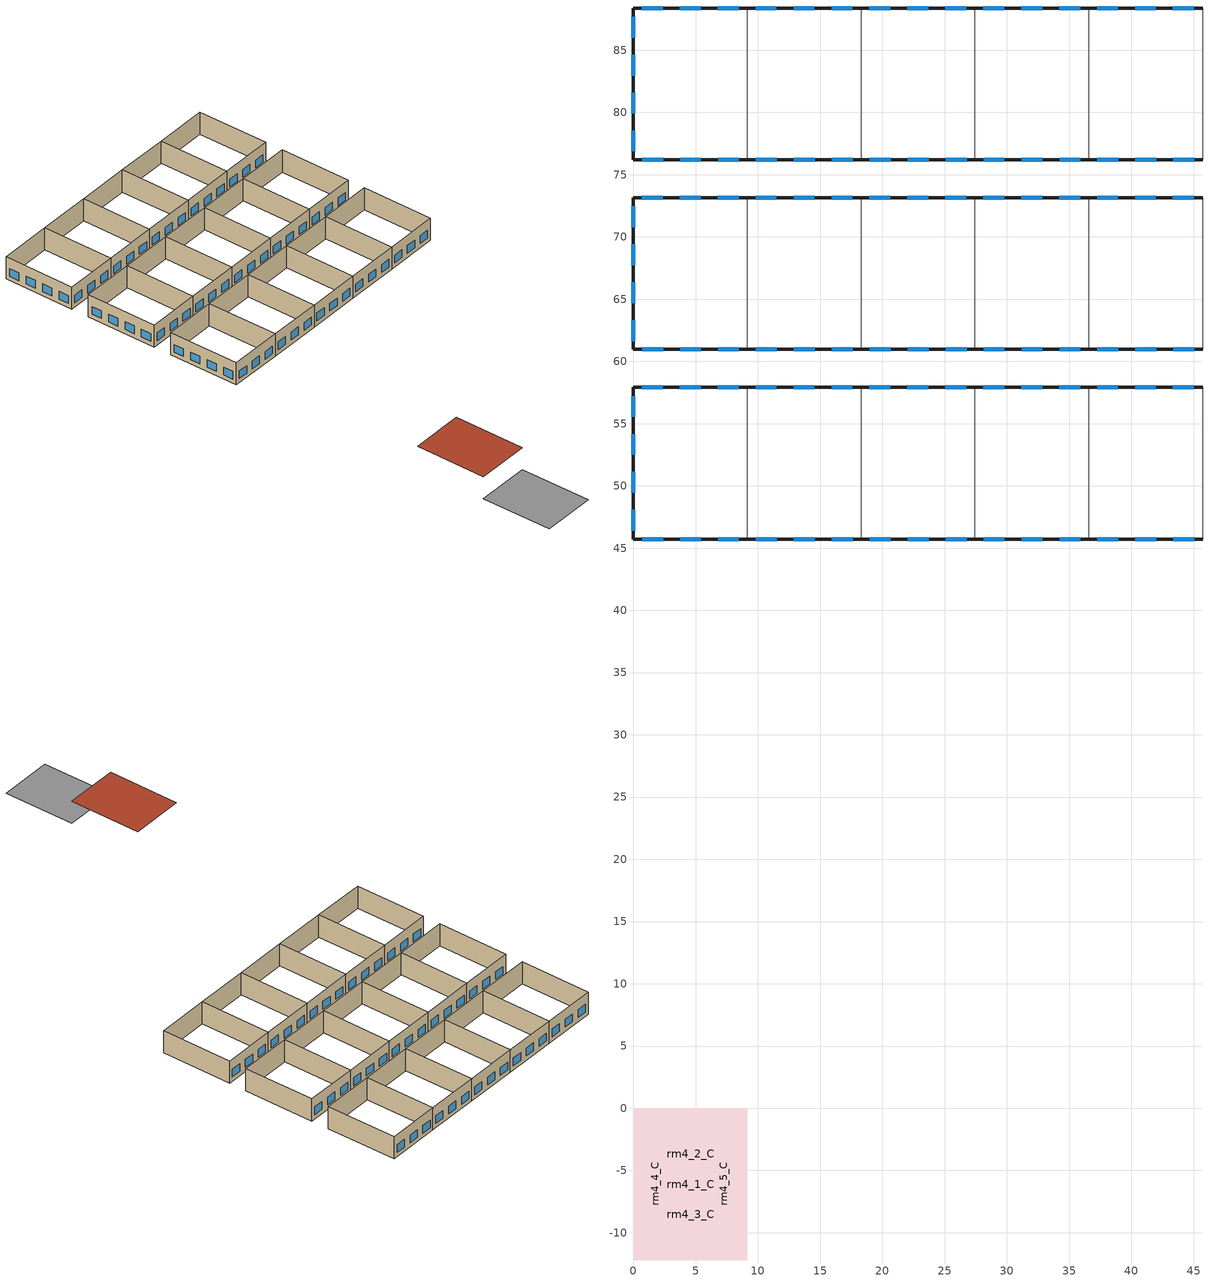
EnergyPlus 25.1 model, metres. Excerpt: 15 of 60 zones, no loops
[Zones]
rm4_1_C
 floor outside (SIMULATED_SL110): 0,-12.19 0,0 9.14,0 9.14,-12.19 z0
 wall outside (4_CONC_RADVA135): 9.14,57.91 0,57.91 0,45.72 9.14,45.72 z0:3.96
 wall to rm4_2_C (PARTITION115): 9.14,45.72 9.14,57.91 z0:3.96
 window (GT3): 8.44,57.91 6.77,57.91 / 5.39,57.91 3.72,57.91 / 2.35,57.91 0.67,57.91 / 0.7,45.72 2.38,45.72 / 3.75,45.72 5.42,45.72 / 6.8,45.72 8.47,45.72 / 0,57.21 0,55.53 / 0,54.16 0,52.49 / 0,51.12 0,49.44 / 0,48.07 0,46.39 z0.76:2.13
 roof outside (CONC_4_IN_NO96): 0,12.19 0,0 9.14,0 9.14,12.19 z3.96
rm4_2_C
 floor outside (SIMULATED_SL110): 0,-12.19 0,0 9.14,0 9.14,-12.19 z0
 wall outside (4_CONC_RADVA135): 18.29,57.91 9.14,57.91 / 9.14,45.72 18.29,45.72 z0:3.96
 wall to rm4_3_C (PARTITION115): 18.29,45.72 18.29,57.91 z0:3.96
 window (GT3): 17.59,57.91 15.91,57.91 / 14.54,57.91 12.86,57.91 / 11.49,57.91 9.81,57.91 / 9.85,45.72 11.52,45.72 / 12.89,45.72 14.57,45.72 / 15.94,45.72 17.62,45.72 z0.76:2.13
 roof outside (CONC_4_IN_NO96): 0,12.19 0,0 9.14,0 9.14,12.19 z3.96
rm4_3_C
 floor outside (SIMULATED_SL110): 0,-12.19 0,0 9.14,0 9.14,-12.19 z0
 wall outside (4_CONC_RADVA135): 27.43,57.91 18.29,57.91 / 18.29,45.72 27.43,45.72 z0:3.96
 wall to rm4_4_C (PARTITION115): 27.43,45.72 27.43,57.91 z0:3.96
 window (GT3): 26.73,57.91 25.05,57.91 / 23.68,57.91 22.01,57.91 / 20.64,57.91 18.96,57.91 / 18.99,45.72 20.66,45.72 / 22.04,45.72 23.71,45.72 / 25.09,45.72 26.76,45.72 z0.76:2.13
 roof outside (CONC_4_IN_NO96): 0,12.19 0,0 9.14,0 9.14,12.19 z3.96
rm4_4_C
 floor outside (SIMULATED_SL110): 0,-12.19 0,0 9.14,0 9.14,-12.19 z0
 wall outside (4_CONC_RADVA135): 36.58,57.91 27.43,57.91 / 27.43,45.72 36.58,45.72 z0:3.96
 wall to rm4_5_C (PARTITION115): 36.58,45.72 36.58,57.91 z0:3.96
 window (GT3): 35.88,57.91 34.2,57.91 / 32.83,57.91 31.15,57.91 / 29.78,57.91 28.1,57.91 / 28.13,45.72 29.81,45.72 / 31.18,45.72 32.86,45.72 / 34.23,45.72 35.91,45.72 z0.76:2.13
 roof outside (CONC_4_IN_NO96): 0,12.19 0,0 9.14,0 9.14,12.19 z3.96
rm4_5_C
 floor outside (SIMULATED_SL110): 0,-12.19 0,0 9.14,0 9.14,-12.19 z0
 wall outside (4_CONC_RADVA135): 45.72,57.91 36.58,57.91 / 36.58,45.72 45.72,45.72 z0:3.96
 wall to rm4_6_C (PARTITION115): 45.72,45.72 45.72,57.91 z0:3.96
 window (GT3): 45.02,57.91 43.34,57.91 / 41.97,57.91 40.3,57.91 / 38.92,57.91 37.25,57.91 / 37.28,45.72 38.95,45.72 / 40.33,45.72 42,45.72 / 43.37,45.72 45.05,45.72 z0.76:2.13
 roof outside (CONC_4_IN_NO96): 0,12.19 0,0 9.14,0 9.14,12.19 z3.96
rm5_1_C
 floor outside (SIMULATED_SL110): 0,-12.19 0,0 9.14,0 9.14,-12.19 z0
 wall outside (4_CONC_RADVA135): 9.14,73.15 0,73.15 0,60.96 9.14,60.96 z0:3.96
 wall to rm5_2_C (PARTITION115): 9.14,60.96 9.14,73.15 z0:3.96
 window (GT3): 8.44,73.15 6.77,73.15 / 5.39,73.15 3.72,73.15 / 2.35,73.15 0.67,73.15 / 0.7,60.96 2.38,60.96 / 3.75,60.96 5.42,60.96 / 6.8,60.96 8.47,60.96 / 0,72.45 0,70.78 / 0,69.4 0,67.73 / 0,66.36 0,64.68 / 0,63.31 0,61.63 z0.76:2.13
 roof outside (CONC_4_IN_NO96): 0,12.19 0,0 9.14,0 9.14,12.19 z3.96
rm5_2_C
 floor outside (SIMULATED_SL110): 0,-12.19 0,0 9.14,0 9.14,-12.19 z0
 wall outside (4_CONC_RADVA135): 18.29,73.15 9.14,73.15 / 9.14,60.96 18.29,60.96 z0:3.96
 wall to rm5_3_C (PARTITION115): 18.29,60.96 18.29,73.15 z0:3.96
 window (GT3): 17.59,73.15 15.91,73.15 / 14.54,73.15 12.86,73.15 / 11.49,73.15 9.81,73.15 / 9.85,60.96 11.52,60.96 / 12.89,60.96 14.57,60.96 / 15.94,60.96 17.62,60.96 z0.76:2.13
 roof outside (CONC_4_IN_NO96): 0,12.19 0,0 9.14,0 9.14,12.19 z3.96
rm5_3_C
 floor outside (SIMULATED_SL110): 0,-12.19 0,0 9.14,0 9.14,-12.19 z0
 wall outside (4_CONC_RADVA135): 27.43,73.15 18.29,73.15 / 18.29,60.96 27.43,60.96 z0:3.96
 wall to rm5_4_C (PARTITION115): 27.43,60.96 27.43,73.15 z0:3.96
 window (GT3): 26.73,73.15 25.05,73.15 / 23.68,73.15 22.01,73.15 / 20.64,73.15 18.96,73.15 / 18.99,60.96 20.66,60.96 / 22.04,60.96 23.71,60.96 / 25.09,60.96 26.76,60.96 z0.76:2.13
 roof outside (CONC_4_IN_NO96): 0,12.19 0,0 9.14,0 9.14,12.19 z3.96
rm5_4_C
 floor outside (SIMULATED_SL110): 0,-12.19 0,0 9.14,0 9.14,-12.19 z0
 wall outside (4_CONC_RADVA135): 36.58,73.15 27.43,73.15 / 27.43,60.96 36.58,60.96 z0:3.96
 wall to rm5_5_C (PARTITION115): 36.58,60.96 36.58,73.15 z0:3.96
 window (GT3): 35.88,73.15 34.2,73.15 / 32.83,73.15 31.15,73.15 / 29.78,73.15 28.1,73.15 / 28.13,60.96 29.81,60.96 / 31.18,60.96 32.86,60.96 / 34.23,60.96 35.91,60.96 z0.76:2.13
 roof outside (CONC_4_IN_NO96): 0,12.19 0,0 9.14,0 9.14,12.19 z3.96
rm5_5_C
 floor outside (SIMULATED_SL110): 0,-12.19 0,0 9.14,0 9.14,-12.19 z0
 wall outside (4_CONC_RADVA135): 45.72,73.15 36.58,73.15 / 36.58,60.96 45.72,60.96 z0:3.96
 wall to rm5_6_C (PARTITION115): 45.72,60.96 45.72,73.15 z0:3.96
 window (GT3): 45.02,73.15 43.34,73.15 / 41.97,73.15 40.3,73.15 / 38.92,73.15 37.25,73.15 / 37.28,60.96 38.95,60.96 / 40.33,60.96 42,60.96 / 43.37,60.96 45.05,60.96 z0.76:2.13
 roof outside (CONC_4_IN_NO96): 0,12.19 0,0 9.14,0 9.14,12.19 z3.96
rm6_1_C
 floor outside (SIMULATED_SL110): 0,-12.19 0,0 9.14,0 9.14,-12.19 z0
 wall outside (4_CONC_RADVA135): 9.14,88.39 0,88.39 0,76.2 9.14,76.2 z0:3.96
 wall to rm6_2_C (PARTITION115): 9.14,76.2 9.14,88.39 z0:3.96
 window (GT3): 8.44,88.39 6.77,88.39 / 5.39,88.39 3.72,88.39 / 2.35,88.39 0.67,88.39 / 0.7,76.2 2.38,76.2 / 3.75,76.2 5.42,76.2 / 6.8,76.2 8.47,76.2 / 0,87.69 0,86.02 / 0,84.64 0,82.97 / 0,81.59 0,79.92 / 0,78.55 0,76.87 z0.76:2.13
 roof outside (CONC_4_IN_NO96): 0,12.19 0,0 9.14,0 9.14,12.19 z3.96
rm6_2_C
 floor outside (SIMULATED_SL110): 0,-12.19 0,0 9.14,0 9.14,-12.19 z0
 wall outside (4_CONC_RADVA135): 18.29,88.39 9.14,88.39 / 9.14,76.2 18.29,76.2 z0:3.96
 wall to rm6_3_C (PARTITION115): 18.29,76.2 18.29,88.39 z0:3.96
 window (GT3): 17.59,88.39 15.91,88.39 / 14.54,88.39 12.86,88.39 / 11.49,88.39 9.81,88.39 / 9.85,76.2 11.52,76.2 / 12.89,76.2 14.57,76.2 / 15.94,76.2 17.62,76.2 z0.76:2.13
 roof outside (CONC_4_IN_NO96): 0,12.19 0,0 9.14,0 9.14,12.19 z3.96
rm6_3_C
 floor outside (SIMULATED_SL110): 0,-12.19 0,0 9.14,0 9.14,-12.19 z0
 wall outside (4_CONC_RADVA135): 27.43,88.39 18.29,88.39 / 18.29,76.2 27.43,76.2 z0:3.96
 wall to rm6_4_C (PARTITION115): 27.43,76.2 27.43,88.39 z0:3.96
 window (GT3): 26.73,88.39 25.05,88.39 / 23.68,88.39 22.01,88.39 / 20.64,88.39 18.96,88.39 / 18.99,76.2 20.66,76.2 / 22.04,76.2 23.71,76.2 / 25.09,76.2 26.76,76.2 z0.76:2.13
 roof outside (CONC_4_IN_NO96): 0,12.19 0,0 9.14,0 9.14,12.19 z3.96
rm6_4_C
 floor outside (SIMULATED_SL110): 0,-12.19 0,0 9.14,0 9.14,-12.19 z0
 wall outside (4_CONC_RADVA135): 36.58,88.39 27.43,88.39 / 27.43,76.2 36.58,76.2 z0:3.96
 wall to rm6_5_C (PARTITION115): 36.58,76.2 36.58,88.39 z0:3.96
 window (GT3): 35.88,88.39 34.2,88.39 / 32.83,88.39 31.15,88.39 / 29.78,88.39 28.1,88.39 / 28.13,76.2 29.81,76.2 / 31.18,76.2 32.86,76.2 / 34.23,76.2 35.91,76.2 z0.76:2.13
 roof outside (CONC_4_IN_NO96): 0,12.19 0,0 9.14,0 9.14,12.19 z3.96
rm6_5_C
 floor outside (SIMULATED_SL110): 0,-12.19 0,0 9.14,0 9.14,-12.19 z0
 wall outside (4_CONC_RADVA135): 45.72,88.39 36.58,88.39 / 36.58,76.2 45.72,76.2 z0:3.96
 wall to rm6_6_C (PARTITION115): 45.72,76.2 45.72,88.39 z0:3.96
 window (GT3): 45.02,88.39 43.34,88.39 / 41.97,88.39 40.3,88.39 / 38.92,88.39 37.25,88.39 / 37.28,76.2 38.95,76.2 / 40.33,76.2 42,76.2 / 43.37,76.2 45.05,76.2 z0.76:2.13
 roof outside (CONC_4_IN_NO96): 0,12.19 0,0 9.14,0 9.14,12.19 z3.96
[Building]
Green Design Tools: North Axis {deg}=180.0017; Terrain=City; Loads Convergence Tolerance Value=0.04; Temperature Convergence Tolerance Value {deltaC}=0.4; Solar Distribution=FullExterior; Maximum Number of Warmup Days=25; Minimum Number of Warmup Days=6
[Site:Location]
CZ03RV2: Latitude {deg}=38.5; Longitude {deg}=-121.5; Time Zone {hr}=-8; Elevation {m}=15.24
[Site:GroundTemperature:BuildingSurface]
12.38889, 11.22224, 11.11112, 11.66668, 13.8889, 16.11112, 18.05557, 19.2778, 19.38892, 18.38889, 16.50002, 14.33334
[SizingPeriod:DesignDay] Humidity Condition Type=Wetbulb; Rain Indicator=No; Snow Indicator=No; Daylight Saving Time Indicator=No; Solar Model Indicator=ASHRAEClearSky; Sky Clearness=0
Name | Month | Day of Month | Day Type | Maximum Dry-Bulb Temperature {C} | Daily Dry-Bulb Temperature Range {deltaC} | Wetbulb or DewPoint at Maximum Dry-Bulb {C} | Barometric Pressure {Pa} | Wind Speed {m/s} | Wind Direction {deg}
CZ03RV2 Coldest Day from Weather File | 12 | 28 | WinterDesignDay | 15 | 13.3 | 8.9 | 102805.1 | 2.12 | 67
CZ03RV2 Hottest Day from Weather File | 9 | 29 | SummerDesignDay | 31.7 | 20.6 | 16.1 | 101351.8 | 5.06 | 87
[Material] Thermal Absorptance=0.9
Name | Roughness | Thickness {m} | Conductivity {W/m-K} | Density {kg/m3} | Specific Heat {J/kg-K} | Solar Absorptance | Visible Absorptance
CONC_4_IN_NO96__CC03_97 | MediumRough | 0.10159 | 1.310345 | 2242.584 | 836.7661 | 0.7
SIMULATED_SL110__IN05_111 | MediumRough | 0.245821 | 0.04324 | 9.611076 | 836.7661 | 0
SIMULATED_SL110__MAT357_112 | MediumRough | 0.4572 | 0.8648 | 1361.569 | 836.7661 | 0
SIMULATED_SL110__MAT356_113 | MediumRough | 0.3048 | 0.51888 | 1601.846 | 836.7661 | 0
PARTITION115__GP02_87 | MediumRough | 0.0158801 | 0.160161 | 800.923 | 836.7661 | 0.3
4_CONC_RADVA135__CC14_80 | MediumRough | 0.10159 | 1.801724 | 2242.584 | 836.7661 | 0.7
4_CONC_RADVA135__IN36_136 | MediumRough | 0.0762 | 0.034592 | 28.83323 | 1213.311 | 0.7
4_CONC_RADVA135__GP02_87 | MediumRough | 0.0158801 | 0.160161 | 800.923 | 836.7661 | 0.7
rm4_1_CFURN; rm4_2_CFURN; rm4_3_CFURN; rm4_4_CFURN; rm4_5_CFURN; rm5_1_CFURN; rm5_2_CFURN; rm5_3_CFURN; rm5_4_CFURN; rm5_5_CFURN; rm6_1_CFURN; rm6_2_CFURN; rm6_3_CFURN; rm6_4_CFURN; rm6_5_CFURN | Smooth | 0.00762 | 0.17296 | 640.7384 | 1255.149 | 0.7 | 0.7
[Construction]
CONC_4_IN_NO96: CONC_4_IN_NO96__CC03_97
SIMULATED_SL110: SIMULATED_SL110__IN05_111, SIMULATED_SL110__MAT357_112, SIMULATED_SL110__MAT356_113
PARTITION115: PARTITION115__GP02_87, PARTITION115__WMF00_116, PARTITION115__GP02_87
4_CONC_RADVA135: 4_CONC_RADVA135__CC14_80, 4_CONC_RADVA135__IN36_136, 4_CONC_RADVA135__GP02_87
GT3: BRONZE 6MM
rm4_1_CFURNCONS: rm4_1_CFURN
rm4_2_CFURNCONS: rm4_2_CFURN
rm4_3_CFURNCONS: rm4_3_CFURN
rm4_4_CFURNCONS: rm4_4_CFURN
rm4_5_CFURNCONS: rm4_5_CFURN
rm5_1_CFURNCONS: rm5_1_CFURN
rm5_2_CFURNCONS: rm5_2_CFURN
rm5_3_CFURNCONS: rm5_3_CFURN
rm5_4_CFURNCONS: rm5_4_CFURN
rm5_5_CFURNCONS: rm5_5_CFURN
rm6_1_CFURNCONS: rm6_1_CFURN
rm6_2_CFURNCONS: rm6_2_CFURN
rm6_3_CFURNCONS: rm6_3_CFURN
rm6_4_CFURNCONS: rm6_4_CFURN
rm6_5_CFURNCONS: rm6_5_CFURN
[Material:NoMass]
PARTITION115__WMF00_116: Roughness=MediumRough; Thermal Resistance {m2-K/W}=0.107499; Thermal Absorptance=0.9; Solar Absorptance=0.3
[WindowMaterial:Glazing]
BRONZE 6MM: Optical Data Type=SpectralAverage; Thickness {m}=.006; Solar Transmittance at Normal Incidence=.482; Front Side Solar Reflectance at Normal Incidence=.054; Back Side Solar Reflectance at Normal Incidence=.054; Visible Transmittance at Normal Incidence=.534; Front Side Visible Reflectance at Normal Incidence=.057; Back Side Visible Reflectance at Normal Incidence=.057; Infrared Transmittance at Normal Incidence=0; Front Side Infrared Hemispherical Emissivity=.84; Back Side Infrared Hemispherical Emissivity=.84; Conductivity {W/m-K}=.9
[WindowMaterial:Shade] Solar Transmittance=0.8; Solar Reflectance=0.19; Visible Transmittance=0.8; Visible Reflectance=0.19; Infrared Hemispherical Emissivity=0.001; Infrared Transmittance=0.99; Thickness {m}=0.001; Conductivity {W/m-K}=10000; Shade to Glass Distance {m}=0.001; Top Opening Multiplier=0; Bottom Opening Multiplier=0; Left-Side Opening Multiplier=0; Right-Side Opening Multiplier=0; Airflow Permeability=0.8
Window1001WSM; Window2530WSM; Window2531WSM; Window1003WSM; Window2532WSM; Window2533WSM; Window1004WSM; Window2534WSM; Window2535WSM; Window2536WSM; Window1006WSM; Window2537WSM; Window2538WSM; Window1007WSM; Window2539WSM; Window2540WSM; Window1008WSM; Window2541WSM; Window2542WSM; Window1009WSM; Window2543WSM; Window2544WSM; Window1010WSM; Window2545WSM; Window2546WSM; Window1011WSM; Window2547WSM; Window2548WSM; Window1012WSM; Window2549WSM; Window2550WSM; Window1013WSM; Window2551WSM; Window2552WSM; Window1014WSM; Window2553WSM; Window2554WSM; Window1015WSM; Window2555WSM; Window2556WSM; Window1016WSM; Window2557WSM; Window2558WSM; Window1017WSM; Window2559WSM; Window2560WSM; Window1018WSM; Window2561WSM; Window2562WSM; Window1005WSM; Window2563WSM; Window2564WSM; Window1019WSM; Window2565WSM; Window2566WSM; Window1020WSM; Window2567WSM; Window2568WSM; Window1021WSM; Window2569WSM; Window2570WSM; Window1022WSM; Window2571WSM; Window2572WSM; Window2573WSM; Window1023WSM; Window2574WSM; Window2575WSM; Window1024WSM; Window2576WSM; Window2577WSM; Window1025WSM; Window2578WSM; Window2579WSM; Window1026WSM; Window2580WSM; Window2581WSM; Window2582WSM; Window1027WSM; Window2583WSM; Window2584WSM; Window1028WSM; Window2585WSM; Window2586WSM; Window1029WSM; Window2587WSM; Window2588WSM; Window1030WSM; Window2589WSM; Window2590WSM; Window1031WSM; Window2591WSM; Window2592WSM; Window1032WSM; Window2593WSM; Window2594WSM; Window1033WSM; Window2595WSM; Window2596WSM; Window1034WSM; Window2597WSM; Window2598WSM; Window1035WSM; Window2599WSM; Window2600WSM; Window1036WSM; Window2601WSM; Window2602WSM; Window1037WSM; Window2603WSM; Window2604WSM; Window1038WSM; Window2605WSM; Window2606WSM; Window1039WSM; Window2607WSM; Window2608WSM; Window1040WSM; Window2609WSM; Window2610WSM; Window1041WSM; Window2611WSM; Window2612WSM; Window1042WSM; Window2613WSM; Window2614WSM; Window1043WSM; Window2615WSM; Window2616WSM; Window1044WSM; Window2617WSM; Window2618WSM; Window2619WSM; Window1045WSM; Window2620WSM; Window2621WSM; Window1046WSM; Window2622WSM; Window2623WSM; Window1047WSM; Window2624WSM; Window2625WSM; Window1048WSM; Window2626WSM; Window2627WSM; Window2628WSM; Window1049WSM; Window2629WSM; Window2630WSM; Window1050WSM; Window2631WSM; Window2632WSM; Window1051WSM; Window2633WSM; Window2634WSM; Window1052WSM; Window2635WSM; Window2636WSM; Window1053WSM; Window2637WSM; Window2638WSM; Window1054WSM; Window2639WSM; Window2640WSM; Window1055WSM; Window2641WSM; Window2642WSM; Window1056WSM; Window2643WSM; Window2644WSM; Window1057WSM; Window2645WSM; Window2646WSM; Window1058WSM; Window2647WSM; Window2648WSM; Window1059WSM; Window2649WSM; Window2650WSM; Window1060WSM; Window2651WSM; Window2652WSM; Window1061WSM; Window2653WSM; Window2654WSM; Window1062WSM; Window2655WSM; Window2656WSM; Window1063WSM; Window2657WSM; Window2658WSM; Window1064WSM; Window2659WSM; Window2660WSM; Window1065WSM; Window2661WSM; Window2662WSM; Window1066WSM; Window2663WSM; Window2664WSM; Window2665WSM; Window1067WSM; Window2666WSM; Window2667WSM; Window1068WSM; Window2668WSM; Window2669WSM; Window1069WSM; Window2670WSM; Window2671WSM; Window1070WSM; Window2672WSM; Window2673WSM; Window2674WSM; Window1071WSM; Window2675WSM; Window2676WSM; Window1072WSM; Window2677WSM; Window2678WSM; Window1073WSM; Window2679WSM; Window2680WSM; Window1074WSM; Window2681WSM; Window2682WSM; Window1075WSM; Window2683WSM; Window2684WSM; Window1076WSM; Window2685WSM; Window2686WSM; Window1077WSM; Window2687WSM; Window2688WSM; Window1078WSM; Window2689WSM; Window2690WSM; Window1079WSM; Window2691WSM; Window2692WSM; Window1080WSM; Window2693WSM; Window2694WSM; Window1081WSM; Window2695WSM; Window2696WSM; Window1082WSM; Window2697WSM; Window2698WSM; Window1083WSM; Window2699WSM; Window2700WSM; Window1084WSM; Window2701WSM; Window2702WSM; Window1085WSM; Window2703WSM; Window2704WSM; Window1086WSM; Window2705WSM; Window2706WSM; Window1087WSM; Window2707WSM; Window2708WSM; Window1088WSM; Window2709WSM; Window2710WSM; Window2711WSM; Window1089WSM; Window2712WSM; Window2713WSM; Window1090WSM; Window2714WSM; Window2715WSM; Window1091WSM; Window2716WSM; Window2717WSM; Window1092WSM; Window2718WSM; Window2719WSM; Window2720WSM; Window1093WSM; Window2721WSM; Window2722WSM; Window1094WSM; Window2723WSM; Window2724WSM; Window1095WSM; Window2725WSM; Window2726WSM; Window1096WSM; Window2727WSM; Window2728WSM; Window1097WSM; Window2729WSM; Window2730WSM; Window1098WSM; Window2731WSM; Window2732WSM; Window1099WSM; Window2733WSM; Window2734WSM; Window1100WSM; Window2735WSM; Window2736WSM; Window1101WSM; Window2737WSM; Window2738WSM; Window1102WSM; Window2739WSM; Window2740WSM; Window1103WSM; Window2741WSM; Window2742WSM; Window1104WSM; Window2743WSM; Window2744WSM; Window1105WSM; Window2745WSM; Window2746WSM; Window1106WSM; Window2747WSM; Window2748WSM; Window1107WSM; Window2749WSM; Window2750WSM; Window1108WSM; Window2751WSM; Window2752WSM; Window1109WSM; Window2753WSM; Window2754WSM; Window1110WSM; Window2755WSM; Window2756WSM; Window2757WSM; Window1111WSM; Window2758WSM; Window2759WSM; Window1112WSM; Window2760WSM; Window2761WSM; Window1113WSM; Window2762WSM; Window2763WSM; Window1114WSM; Window2764WSM; Window2765WSM; Window2766WSM; Window1115WSM; Window2767WSM; Window2768WSM; Window1116WSM; Window2769WSM; Window2770WSM; Window1117WSM; Window2771WSM; Window2772WSM; Window1118WSM; Window2773WSM; Window2774WSM; Window1119WSM; Window2775WSM; Window2776WSM; Window1120WSM; Window2777WSM; Window2778WSM; Window1121WSM; Window2779WSM; Window2780WSM; Window1122WSM; Window2781WSM; Window2782WSM; Window1123WSM; Window2783WSM; Window2784WSM; Window1124WSM; Window2785WSM; Window2786WSM; Window1125WSM; Window2787WSM; Window2788WSM; Window1126WSM; Window2789WSM; Window2790WSM; Window1127WSM; Window2791WSM; Window2792WSM; Window1128WSM; Window2793WSM; Window2794WSM; Window1129WSM; Window2795WSM; Window2796WSM; Window1130WSM; Window2797WSM; Window2798WSM; Window1131WSM; Window2799WSM; Window2800WSM; Window1132WSM; Window2801WSM; Window2802WSM; Window2803WSM; Window1133WSM; Window2804WSM; Window2805WSM
[WindowProperty:ShadingControl] Shading Type=InteriorShade; Shading Control Type=AlwaysOn; Setpoint {W/m2, W or deg C}=10.9383; Shading Control Is Scheduled=NO; Glare Control Is Active=NO
Name | Shading Device Material
Window1001WSC | Window1001WSM
Window2530WSC | Window2530WSM
Window2531WSC | Window2531WSM
Window1003WSC | Window1003WSM
Window2532WSC | Window2532WSM
Window2533WSC | Window2533WSM
Window1004WSC | Window1004WSM
Window2534WSC | Window2534WSM
Window2535WSC | Window2535WSM
Window2536WSC | Window2536WSM
Window1006WSC | Window1006WSM
Window2537WSC | Window2537WSM
Window2538WSC | Window2538WSM
Window1007WSC | Window1007WSM
Window2539WSC | Window2539WSM
Window2540WSC | Window2540WSM
Window1008WSC | Window1008WSM
Window2541WSC | Window2541WSM
Window2542WSC | Window2542WSM
Window1009WSC | Window1009WSM
Window2543WSC | Window2543WSM
Window2544WSC | Window2544WSM
Window1010WSC | Window1010WSM
Window2545WSC | Window2545WSM
Window2546WSC | Window2546WSM
Window1011WSC | Window1011WSM
Window2547WSC | Window2547WSM
Window2548WSC | Window2548WSM
Window1012WSC | Window1012WSM
Window2549WSC | Window2549WSM
Window2550WSC | Window2550WSM
Window1013WSC | Window1013WSM
Window2551WSC | Window2551WSM
Window2552WSC | Window2552WSM
Window1014WSC | Window1014WSM
Window2553WSC | Window2553WSM
Window2554WSC | Window2554WSM
Window1015WSC | Window1015WSM
Window2555WSC | Window2555WSM
Window2556WSC | Window2556WSM
Window1016WSC | Window1016WSM
Window2557WSC | Window2557WSM
Window2558WSC | Window2558WSM
Window1017WSC | Window1017WSM
Window2559WSC | Window2559WSM
Window2560WSC | Window2560WSM
Window1018WSC | Window1018WSM
Window2561WSC | Window2561WSM
Window2562WSC | Window2562WSM
Window1005WSC | Window1005WSM
Window2563WSC | Window2563WSM
Window2564WSC | Window2564WSM
Window1019WSC | Window1019WSM
Window2565WSC | Window2565WSM
Window2566WSC | Window2566WSM
Window1020WSC | Window1020WSM
Window2567WSC | Window2567WSM
Window2568WSC | Window2568WSM
Window1021WSC | Window1021WSM
Window2569WSC | Window2569WSM
Window2570WSC | Window2570WSM
Window1022WSC | Window1022WSM
Window2571WSC | Window2571WSM
Window2572WSC | Window2572WSM
Window2573WSC | Window2573WSM
Window1023WSC | Window1023WSM
Window2574WSC | Window2574WSM
Window2575WSC | Window2575WSM
Window1024WSC | Window1024WSM
Window2576WSC | Window2576WSM
Window2577WSC | Window2577WSM
Window1025WSC | Window1025WSM
Window2578WSC | Window2578WSM
Window2579WSC | Window2579WSM
Window1026WSC | Window1026WSM
Window2580WSC | Window2580WSM
Window2581WSC | Window2581WSM
Window2582WSC | Window2582WSM
Window1027WSC | Window1027WSM
Window2583WSC | Window2583WSM
Window2584WSC | Window2584WSM
Window1028WSC | Window1028WSM
Window2585WSC | Window2585WSM
Window2586WSC | Window2586WSM
Window1029WSC | Window1029WSM
Window2587WSC | Window2587WSM
Window2588WSC | Window2588WSM
Window1030WSC | Window1030WSM
Window2589WSC | Window2589WSM
Window2590WSC | Window2590WSM
Window1031WSC | Window1031WSM
Window2591WSC | Window2591WSM
Window2592WSC | Window2592WSM
Window1032WSC | Window1032WSM
Window2593WSC | Window2593WSM
Window2594WSC | Window2594WSM
Window1033WSC | Window1033WSM
Window2595WSC | Window2595WSM
Window2596WSC | Window2596WSM
Window1034WSC | Window1034WSM
Window2597WSC | Window2597WSM
Window2598WSC | Window2598WSM
Window1035WSC | Window1035WSM
Window2599WSC | Window2599WSM
Window2600WSC | Window2600WSM
Window1036WSC | Window1036WSM
Window2601WSC | Window2601WSM
Window2602WSC | Window2602WSM
Window1037WSC | Window1037WSM
Window2603WSC | Window2603WSM
Window2604WSC | Window2604WSM
Window1038WSC | Window1038WSM
Window2605WSC | Window2605WSM
Window2606WSC | Window2606WSM
Window1039WSC | Window1039WSM
Window2607WSC | Window2607WSM
Window2608WSC | Window2608WSM
Window1040WSC | Window1040WSM
Window2609WSC | Window2609WSM
Window2610WSC | Window2610WSM
Window1041WSC | Window1041WSM
Window2611WSC | Window2611WSM
Window2612WSC | Window2612WSM
Window1042WSC | Window1042WSM
Window2613WSC | Window2613WSM
Window2614WSC | Window2614WSM
Window1043WSC | Window1043WSM
Window2615WSC | Window2615WSM
Window2616WSC | Window2616WSM
Window1044WSC | Window1044WSM
Window2617WSC | Window2617WSM
Window2618WSC | Window2618WSM
Window2619WSC | Window2619WSM
Window1045WSC | Window1045WSM
Window2620WSC | Window2620WSM
Window2621WSC | Window2621WSM
Window1046WSC | Window1046WSM
Window2622WSC | Window2622WSM
Window2623WSC | Window2623WSM
Window1047WSC | Window1047WSM
Window2624WSC | Window2624WSM
Window2625WSC | Window2625WSM
Window1048WSC | Window1048WSM
Window2626WSC | Window2626WSM
Window2627WSC | Window2627WSM
Window2628WSC | Window2628WSM
Window1049WSC | Window1049WSM
Window2629WSC | Window2629WSM
Window2630WSC | Window2630WSM
Window1050WSC | Window1050WSM
Window2631WSC | Window2631WSM
Window2632WSC | Window2632WSM
Window1051WSC | Window1051WSM
Window2633WSC | Window2633WSM
Window2634WSC | Window2634WSM
Window1052WSC | Window1052WSM
Window2635WSC | Window2635WSM
Window2636WSC | Window2636WSM
Window1053WSC | Window1053WSM
Window2637WSC | Window2637WSM
Window2638WSC | Window2638WSM
Window1054WSC | Window1054WSM
Window2639WSC | Window2639WSM
Window2640WSC | Window2640WSM
Window1055WSC | Window1055WSM
Window2641WSC | Window2641WSM
Window2642WSC | Window2642WSM
Window1056WSC | Window1056WSM
Window2643WSC | Window2643WSM
Window2644WSC | Window2644WSM
Window1057WSC | Window1057WSM
Window2645WSC | Window2645WSM
Window2646WSC | Window2646WSM
Window1058WSC | Window1058WSM
Window2647WSC | Window2647WSM
Window2648WSC | Window2648WSM
Window1059WSC | Window1059WSM
Window2649WSC | Window2649WSM
Window2650WSC | Window2650WSM
Window1060WSC | Window1060WSM
Window2651WSC | Window2651WSM
Window2652WSC | Window2652WSM
Window1061WSC | Window1061WSM
Window2653WSC | Window2653WSM
Window2654WSC | Window2654WSM
Window1062WSC | Window1062WSM
Window2655WSC | Window2655WSM
Window2656WSC | Window2656WSM
Window1063WSC | Window1063WSM
Window2657WSC | Window2657WSM
Window2658WSC | Window2658WSM
Window1064WSC | Window1064WSM
Window2659WSC | Window2659WSM
Window2660WSC | Window2660WSM
Window1065WSC | Window1065WSM
Window2661WSC | Window2661WSM
Window2662WSC | Window2662WSM
Window1066WSC | Window1066WSM
Window2663WSC | Window2663WSM
Window2664WSC | Window2664WSM
Window2665WSC | Window2665WSM
Window1067WSC | Window1067WSM
Window2666WSC | Window2666WSM
Window2667WSC | Window2667WSM
Window1068WSC | Window1068WSM
Window2668WSC | Window2668WSM
Window2669WSC | Window2669WSM
Window1069WSC | Window1069WSM
Window2670WSC | Window2670WSM
Window2671WSC | Window2671WSM
Window1070WSC | Window1070WSM
Window2672WSC | Window2672WSM
Window2673WSC | Window2673WSM
Window2674WSC | Window2674WSM
Window1071WSC | Window1071WSM
Window2675WSC | Window2675WSM
Window2676WSC | Window2676WSM
Window1072WSC | Window1072WSM
Window2677WSC | Window2677WSM
Window2678WSC | Window2678WSM
Window1073WSC | Window1073WSM
Window2679WSC | Window2679WSM
Window2680WSC | Window2680WSM
Window1074WSC | Window1074WSM
Window2681WSC | Window2681WSM
Window2682WSC | Window2682WSM
Window1075WSC | Window1075WSM
Window2683WSC | Window2683WSM
Window2684WSC | Window2684WSM
Window1076WSC | Window1076WSM
Window2685WSC | Window2685WSM
Window2686WSC | Window2686WSM
Window1077WSC | Window1077WSM
Window2687WSC | Window2687WSM
Window2688WSC | Window2688WSM
Window1078WSC | Window1078WSM
Window2689WSC | Window2689WSM
Window2690WSC | Window2690WSM
Window1079WSC | Window1079WSM
Window2691WSC | Window2691WSM
Window2692WSC | Window2692WSM
Window1080WSC | Window1080WSM
Window2693WSC | Window2693WSM
Window2694WSC | Window2694WSM
Window1081WSC | Window1081WSM
Window2695WSC | Window2695WSM
Window2696WSC | Window2696WSM
Window1082WSC | Window1082WSM
Window2697WSC | Window2697WSM
Window2698WSC | Window2698WSM
Window1083WSC | Window1083WSM
Window2699WSC | Window2699WSM
Window2700WSC | Window2700WSM
Window1084WSC | Window1084WSM
Window2701WSC | Window2701WSM
Window2702WSC | Window2702WSM
Window1085WSC | Window1085WSM
Window2703WSC | Window2703WSM
Window2704WSC | Window2704WSM
Window1086WSC | Window1086WSM
Window2705WSC | Window2705WSM
Window2706WSC | Window2706WSM
Window1087WSC | Window1087WSM
Window2707WSC | Window2707WSM
Window2708WSC | Window2708WSM
Window1088WSC | Window1088WSM
Window2709WSC | Window2709WSM
Window2710WSC | Window2710WSM
Window2711WSC | Window2711WSM
Window1089WSC | Window1089WSM
Window2712WSC | Window2712WSM
Window2713WSC | Window2713WSM
Window1090WSC | Window1090WSM
Window2714WSC | Window2714WSM
Window2715WSC | Window2715WSM
Window1091WSC | Window1091WSM
Window2716WSC | Window2716WSM
Window2717WSC | Window2717WSM
Window1092WSC | Window1092WSM
Window2718WSC | Window2718WSM
Window2719WSC | Window2719WSM
Window2720WSC | Window2720WSM
Window1093WSC | Window1093WSM
Window2721WSC | Window2721WSM
Window2722WSC | Window2722WSM
Window1094WSC | Window1094WSM
Window2723WSC | Window2723WSM
Window2724WSC | Window2724WSM
Window1095WSC | Window1095WSM
Window2725WSC | Window2725WSM
Window2726WSC | Window2726WSM
Window1096WSC | Window1096WSM
Window2727WSC | Window2727WSM
Window2728WSC | Window2728WSM
Window1097WSC | Window1097WSM
Window2729WSC | Window2729WSM
Window2730WSC | Window2730WSM
Window1098WSC | Window1098WSM
Window2731WSC | Window2731WSM
Window2732WSC | Window2732WSM
Window1099WSC | Window1099WSM
Window2733WSC | Window2733WSM
Window2734WSC | Window2734WSM
Window1100WSC | Window1100WSM
Window2735WSC | Window2735WSM
Window2736WSC | Window2736WSM
Window1101WSC | Window1101WSM
Window2737WSC | Window2737WSM
Window2738WSC | Window2738WSM
Window1102WSC | Window1102WSM
Window2739WSC | Window2739WSM
Window2740WSC | Window2740WSM
Window1103WSC | Window1103WSM
Window2741WSC | Window2741WSM
Window2742WSC | Window2742WSM
Window1104WSC | Window1104WSM
Window2743WSC | Window2743WSM
Window2744WSC | Window2744WSM
Window1105WSC | Window1105WSM
Window2745WSC | Window2745WSM
Window2746WSC | Window2746WSM
Window1106WSC | Window1106WSM
Window2747WSC | Window2747WSM
Window2748WSC | Window2748WSM
Window1107WSC | Window1107WSM
Window2749WSC | Window2749WSM
Window2750WSC | Window2750WSM
Window1108WSC | Window1108WSM
Window2751WSC | Window2751WSM
Window2752WSC | Window2752WSM
Window1109WSC | Window1109WSM
Window2753WSC | Window2753WSM
Window2754WSC | Window2754WSM
Window1110WSC | Window1110WSM
Window2755WSC | Window2755WSM
Window2756WSC | Window2756WSM
Window2757WSC | Window2757WSM
Window1111WSC | Window1111WSM
Window2758WSC | Window2758WSM
Window2759WSC | Window2759WSM
Window1112WSC | Window1112WSM
Window2760WSC | Window2760WSM
Window2761WSC | Window2761WSM
Window1113WSC | Window1113WSM
Window2762WSC | Window2762WSM
Window2763WSC | Window2763WSM
Window1114WSC | Window1114WSM
Window2764WSC | Window2764WSM
Window2765WSC | Window2765WSM
Window2766WSC | Window2766WSM
Window1115WSC | Window1115WSM
Window2767WSC | Window2767WSM
Window2768WSC | Window2768WSM
Window1116WSC | Window1116WSM
Window2769WSC | Window2769WSM
Window2770WSC | Window2770WSM
Window1117WSC | Window1117WSM
Window2771WSC | Window2771WSM
Window2772WSC | Window2772WSM
Window1118WSC | Window1118WSM
Window2773WSC | Window2773WSM
Window2774WSC | Window2774WSM
Window1119WSC | Window1119WSM
Window2775WSC | Window2775WSM
Window2776WSC | Window2776WSM
Window1120WSC | Window1120WSM
Window2777WSC | Window2777WSM
Window2778WSC | Window2778WSM
Window1121WSC | Window1121WSM
Window2779WSC | Window2779WSM
Window2780WSC | Window2780WSM
Window1122WSC | Window1122WSM
Window2781WSC | Window2781WSM
Window2782WSC | Window2782WSM
Window1123WSC | Window1123WSM
Window2783WSC | Window2783WSM
Window2784WSC | Window2784WSM
Window1124WSC | Window1124WSM
Window2785WSC | Window2785WSM
Window2786WSC | Window2786WSM
Window1125WSC | Window1125WSM
Window2787WSC | Window2787WSM
Window2788WSC | Window2788WSM
Window1126WSC | Window1126WSM
Window2789WSC | Window2789WSM
Window2790WSC | Window2790WSM
Window1127WSC | Window1127WSM
Window2791WSC | Window2791WSM
Window2792WSC | Window2792WSM
Window1128WSC | Window1128WSM
Window2793WSC | Window2793WSM
Window2794WSC | Window2794WSM
Window1129WSC | Window1129WSM
Window2795WSC | Window2795WSM
Window2796WSC | Window2796WSM
Window1130WSC | Window1130WSM
Window2797WSC | Window2797WSM
Window2798WSC | Window2798WSM
Window1131WSC | Window1131WSM
Window2799WSC | Window2799WSM
Window2800WSC | Window2800WSM
Window1132WSC | Window1132WSM
Window2801WSC | Window2801WSM
Window2802WSC | Window2802WSM
Window2803WSC | Window2803WSM
Window1133WSC | Window1133WSM
Window2804WSC | Window2804WSM
Window2805WSC | Window2805WSM
[Zone] Type=1; Multiplier=1; Ceiling Height {m}=3.9624; Volume {m3}=441.7421
rm4_1_C; rm4_2_C; rm4_3_C; rm4_4_C; rm4_5_C; rm5_1_C; rm5_2_C; rm5_3_C; rm5_4_C; rm5_5_C; rm6_1_C; rm6_2_C; rm6_3_C; rm6_4_C; rm6_5_C
[People] Number of People Schedule=OffOcc; Number of People Calculation Method=People; Number of People=4.363636; Fraction Radiant=0.3
Name | Zone or ZoneList | Activity Level Schedule
rm4_1_C_PEOPLE | rm4_1_C | rm4_1_CActSched
rm4_2_C_PEOPLE | rm4_2_C | rm4_2_CActSched
rm4_3_C_PEOPLE | rm4_3_C | rm4_3_CActSched
rm4_4_C_PEOPLE | rm4_4_C | rm4_4_CActSched
rm4_5_C_PEOPLE | rm4_5_C | rm4_5_CActSched
rm5_1_C_PEOPLE | rm5_1_C | rm5_1_CActSched
rm5_2_C_PEOPLE | rm5_2_C | rm5_2_CActSched
rm5_3_C_PEOPLE | rm5_3_C | rm5_3_CActSched
rm5_4_C_PEOPLE | rm5_4_C | rm5_4_CActSched
rm5_5_C_PEOPLE | rm5_5_C | rm5_5_CActSched
rm6_1_C_PEOPLE | rm6_1_C | rm6_1_CActSched
rm6_2_C_PEOPLE | rm6_2_C | rm6_2_CActSched
rm6_3_C_PEOPLE | rm6_3_C | rm6_3_CActSched
rm6_4_C_PEOPLE | rm6_4_C | rm6_4_CActSched
rm6_5_C_PEOPLE | rm6_5_C | rm6_5_CActSched
[Lights] Schedule=OffLgt; Design Level Calculation Method=LightingLevel; Lighting Level {W}=2400; Return Air Fraction=0; Fraction Radiant=0.59; Fraction Visible=0.1; Fraction Replaceable=0
Name | Zone or ZoneList
rm4_1_C_LIGHTS | rm4_1_C
rm4_2_C_LIGHTS | rm4_2_C
rm4_3_C_LIGHTS | rm4_3_C
rm4_4_C_LIGHTS | rm4_4_C
rm4_5_C_LIGHTS | rm4_5_C
rm5_1_C_LIGHTS | rm5_1_C
rm5_2_C_LIGHTS | rm5_2_C
rm5_3_C_LIGHTS | rm5_3_C
rm5_4_C_LIGHTS | rm5_4_C
rm5_5_C_LIGHTS | rm5_5_C
rm6_1_C_LIGHTS | rm6_1_C
rm6_2_C_LIGHTS | rm6_2_C
rm6_3_C_LIGHTS | rm6_3_C
rm6_4_C_LIGHTS | rm6_4_C
rm6_5_C_LIGHTS | rm6_5_C
[ElectricEquipment] Schedule=OffLgt; Design Level Calculation Method=EquipmentLevel; Design Level {W}=900.0001; Fraction Latent=0; Fraction Radiant=0.7; Fraction Lost=0
Name | Zone or ZoneList
rm4_1_C_EQUIP | rm4_1_C
rm4_2_C_EQUIP | rm4_2_C
rm4_3_C_EQUIP | rm4_3_C
rm4_4_C_EQUIP | rm4_4_C
rm4_5_C_EQUIP | rm4_5_C
rm5_1_C_EQUIP | rm5_1_C
rm5_2_C_EQUIP | rm5_2_C
rm5_3_C_EQUIP | rm5_3_C
rm5_4_C_EQUIP | rm5_4_C
rm5_5_C_EQUIP | rm5_5_C
rm6_1_C_EQUIP | rm6_1_C
rm6_2_C_EQUIP | rm6_2_C
rm6_3_C_EQUIP | rm6_3_C
rm6_4_C_EQUIP | rm6_4_C
rm6_5_C_EQUIP | rm6_5_C
[ZoneInfiltration:DesignFlowRate] Schedule=OffInf; Design Flow Rate Calculation Method=Flow/Zone; Design Flow Rate {m3/s}=0.0173681; Constant Term Coefficient=0; Temperature Term Coefficient=0; Velocity Term Coefficient=0.224; Velocity Squared Term Coefficient=0
Name | Zone or ZoneList
rm4_1_C_INFILT | rm4_1_C
rm4_2_C_INFILT | rm4_2_C
rm4_3_C_INFILT | rm4_3_C
rm4_4_C_INFILT | rm4_4_C
rm4_5_C_INFILT | rm4_5_C
rm5_1_C_INFILT | rm5_1_C
rm5_2_C_INFILT | rm5_2_C
rm5_3_C_INFILT | rm5_3_C
rm5_4_C_INFILT | rm5_4_C
rm5_5_C_INFILT | rm5_5_C
rm6_1_C_INFILT | rm6_1_C
rm6_2_C_INFILT | rm6_2_C
rm6_3_C_INFILT | rm6_3_C
rm6_4_C_INFILT | rm6_4_C
rm6_5_C_INFILT | rm6_5_C
[InternalMass] Surface Area {m2}=111.4836
Name | Construction | Zone
rm4_1_CFURNMASS | rm4_1_CFURNCONS | rm4_1_C
rm4_2_CFURNMASS | rm4_2_CFURNCONS | rm4_2_C
rm4_3_CFURNMASS | rm4_3_CFURNCONS | rm4_3_C
rm4_4_CFURNMASS | rm4_4_CFURNCONS | rm4_4_C
rm4_5_CFURNMASS | rm4_5_CFURNCONS | rm4_5_C
rm5_1_CFURNMASS | rm5_1_CFURNCONS | rm5_1_C
rm5_2_CFURNMASS | rm5_2_CFURNCONS | rm5_2_C
rm5_3_CFURNMASS | rm5_3_CFURNCONS | rm5_3_C
rm5_4_CFURNMASS | rm5_4_CFURNCONS | rm5_4_C
rm5_5_CFURNMASS | rm5_5_CFURNCONS | rm5_5_C
rm6_1_CFURNMASS | rm6_1_CFURNCONS | rm6_1_C
rm6_2_CFURNMASS | rm6_2_CFURNCONS | rm6_2_C
rm6_3_CFURNMASS | rm6_3_CFURNCONS | rm6_3_C
rm6_4_CFURNMASS | rm6_4_CFURNCONS | rm6_4_C
rm6_5_CFURNMASS | rm6_5_CFURNCONS | rm6_5_C
[Schedule:Compact]
OffOcc: Through: 12/31, For: Sundays Holidays, Until:  6:00, 0, Until: 18:00, 0.05, Until: 24:00, 0, For: Weekdays WinterDesignDay SummerDesignDay, Until:  6:00, 0, Until:  7:00, 0.1, Until:  8:00, 0.2, Until: 12:00, 0.95, Until: 13:00, 0.5, Until: 17:00, 0.95, Until: 18:00, 0.3, Until: 22:00, 0.1, Until: 24:00, 0.05, For: Saturdays, Until:  6:00, 0, Until:  8:00, 0.1, Until: 12:00, 0.3, Until: 17:00, 0.1, Until: 19:00, 0.05, Until: 24:00, 0
OffLgt: Through: 12/31, For: Sundays Holidays, Until: 24:00, 0.05, For: Weekdays WinterDesignDay SummerDesignDay, Until:  5:00, 0.05, Until:  7:00, 0.1, Until:  8:00, 0.3, Until: 12:00, 0.9, Until: 13:00, 0.8, Until: 17:00, 0.9, Until: 18:00, 0.5, Until: 20:00, 0.3, Until: 22:00, 0.2, Until: 23:00, 0.1, Until: 24:00, 0.05, For: Saturdays, Until:  6:00, 0.05, Until:  8:00, 0.1, Until: 12:00, 0.3, Until: 17:00, 0.15, Until: 24:00, 0.05
OffInf: Through: 12/31, For: Sundays Holidays, Until: 24:00, 1, For: Weekdays WinterDesignDay SummerDesignDay, Until:  6:00, 1, Until: 22:00, 0, Until: 24:00, 1, For: Saturdays, Until:  6:00, 1, Until: 18:00, 0, Until: 24:00, 1
rm4_1_CActSched; rm4_2_CActSched; rm4_3_CActSched; rm4_4_CActSched; rm4_5_CActSched; rm5_1_CActSched; rm5_2_CActSched; rm5_3_CActSched; rm5_4_CActSched; rm5_5_CActSched; rm6_1_CActSched; rm6_2_CActSched; rm6_3_CActSched; rm6_4_CActSched; rm6_5_CActSched: Through: 12/31, For: AllDays, Until: 24:00, 123.06
